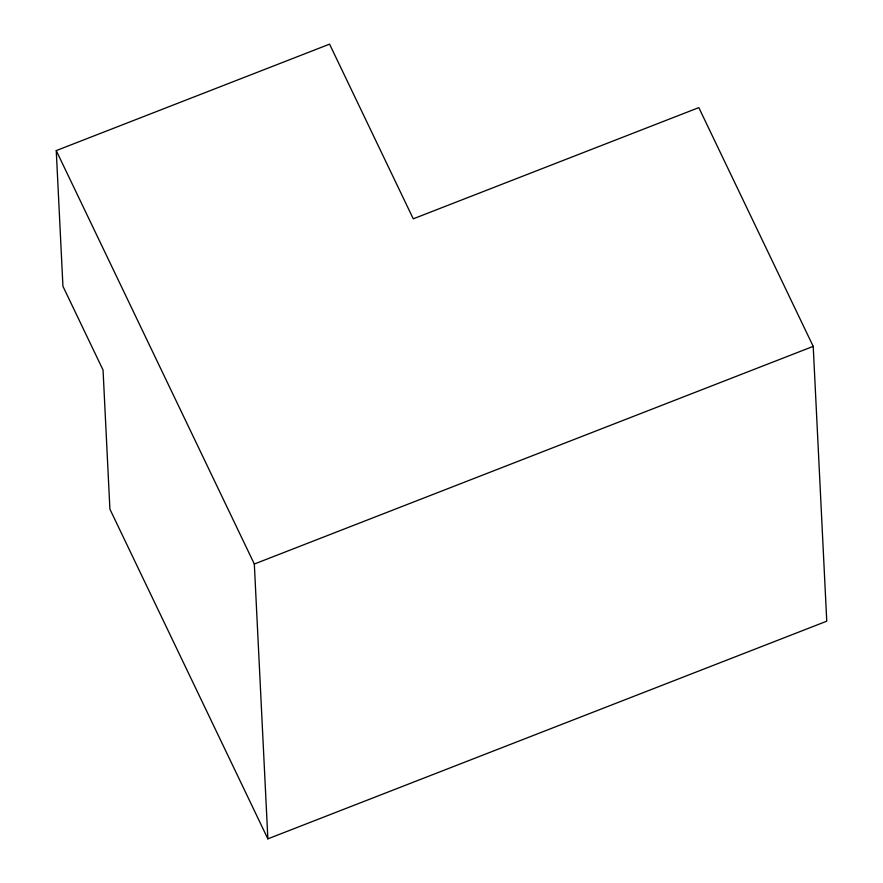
<?xml version="1.0" encoding="UTF-8"?>
<svg xmlns="http://www.w3.org/2000/svg" width="883" height="883" viewBox="0 0 883 883"><rect width="100%" height="100%" fill="white"/><g stroke="black" fill="none" stroke-linecap="round" stroke-linejoin="round"><path stroke-width="1.32" d="M56.247 150.596L329.569 44.15L413.266 218.818L698.817 107.616L813.21 346.368L826.753 621.19L267.869 838.85L109.9 509.138L103.046 370.01L62.936 286.291L56.247 150.596L254.326 564.027L267.869 838.85M254.326 564.027L813.21 346.368"/></g></svg>
